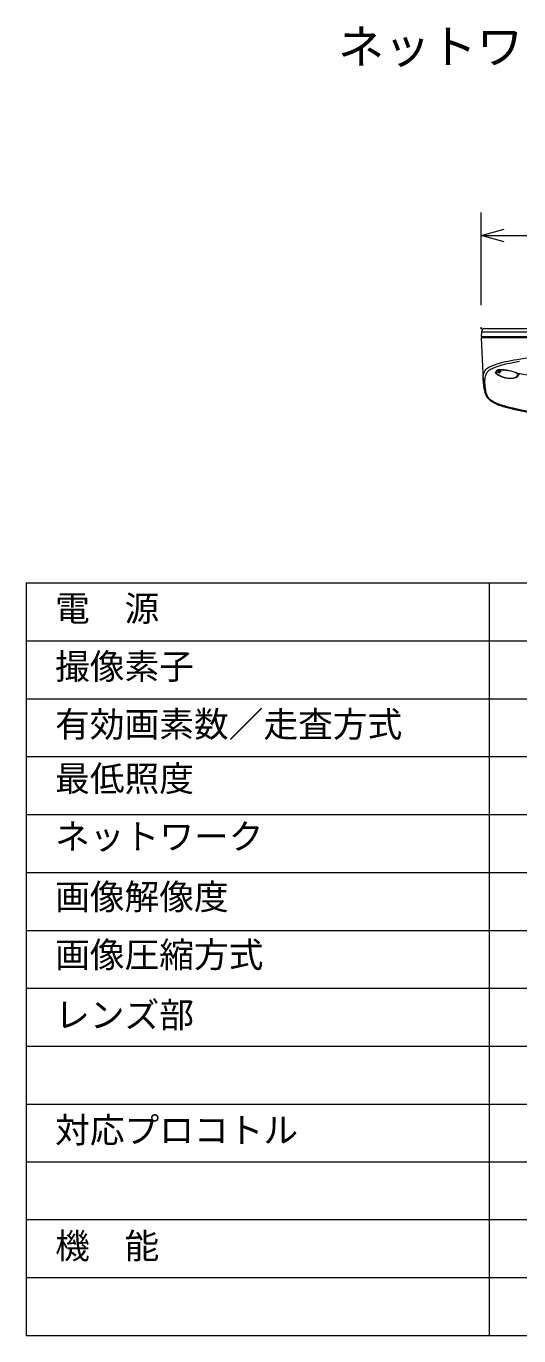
# Model space of a CAD drawing. Units: millimetres, scale not verified. Extents: x -63 to 62, y -56 to 57.
# Drawn here: x -62.5 to -20, y -56.4 to 56.7 of the extents above; entities that cross this region are included whole.
import ezdxf
from ezdxf.enums import TextEntityAlignment as Align

# ---------------------------------------------------------------- set-up
doc = ezdxf.new("R2010")
doc.units = ezdxf.units.MM
doc.header["$LTSCALE"] = 0.125
doc.header["$PDMODE"] = 32
doc.header["$PDSIZE"] = 0.0625
for name, color, linetype, lineweight in [('0-0_0', 7, 'Continuous', 20), ('0-2_WAKU', 1, 'Continuous', 18), ('0-4_GAIKEI', 1, 'Continuous', 18), ('0-5_SUNPO', 7, 'Continuous', 20)]:
    doc.layers.add(name, color=color, linetype=linetype, lineweight=lineweight)
doc.layers.add('0-1_DEFPOINTS', color=7, linetype='Continuous')
doc.layers.add('0-3_MOJI1', color=7, linetype='Continuous')
doc.styles.add('ＭＳ ゴシック', font='')
doc.styles.get('ＭＳ ゴシック').set_extended_font_data('MS Gothic')

# ---------------------------------------------------------------- blocks, each defined once
blk = doc.blocks.new('_OPEN30')
at = {"layer": '0-0_0'}
blk.add_line((0, 0), (-1, 0), dxfattribs=at)
blk.add_lwpolyline([(-1, 0.26795), (0, 0), (-1, -0.26795)], dxfattribs=at)
blk = doc.blocks.new('D3')
at = {"layer": '0-1_DEFPOINTS'}
for p in [(-8.3095, 22.1588), (-28.3095, 14.1588), (-8.3095, 14.1588)]:
    blk.add_point(p, dxfattribs=at)
at = {"layer": '0-5_SUNPO'}
for p, q in [((-28.3095, 16.1588), (-28.3095, 24.1588)), ((-8.3095, 16.1588), (-8.3095, 24.1588)), ((-26.3095, 22.1588), (-10.3095, 22.1588))]:
    blk.add_line(p, q, dxfattribs=at)
at = {"layer": '0-5_SUNPO', "xscale": 2, "yscale": 2, "rotation": 180}
blk.add_blockref('_OPEN30', (-28.3095, 22.1588), dxfattribs=at)
at = {"layer": '0-5_SUNPO', "xscale": 2, "yscale": 2}
blk.add_blockref('_OPEN30', (-8.3095, 22.1588), dxfattribs=at)
at = {"layer": '0-5_SUNPO', "style": 'ＭＳ ゴシック'}
blk.add_text('φ100', height=1.833, dxfattribs=at).set_placement((-21.4345, 22.6588), align=Align.BOTTOM_LEFT)

msp = doc.modelspace()

# ---------------------------------------------------------------- linework, layer by layer
at = {"layer": '0-2_WAKU', "color": 4}
for p, q in [((-62.5295, 8.6331), (62.4705, 8.6331)), ((-62.5295, 8.6331), (-62.5295, -56.3669)), ((-22.5295, 8.6331), (-22.5295, -56.3669)), ((62.4705, -56.3669), (-62.5295, -56.3669))]:
    msp.add_line(p, q, dxfattribs=at)
at = {"layer": '0-2_WAKU'}
for p, q in [((-62.5295, 3.6331), (62.4705, 3.6331)), ((-62.5295, -1.3669), (62.4705, -1.3669)), ((-62.5295, -6.3669), (62.4705, -6.3669)), ((-62.5295, -11.3669), (62.4705, -11.3669)), ((-62.5295, -16.3669), (62.4705, -16.3669)), ((-62.5295, -21.3669), (62.4705, -21.3669)), ((-62.5295, -26.3669), (62.4705, -26.3669)), ((-62.5295, -31.3669), (62.4705, -31.3669)), ((-62.5295, -36.3669), (62.4705, -36.3669)), ((62.4705, -41.3669), (-62.5295, -41.3669)), ((62.4705, -46.3669), (-62.5295, -46.3669)), ((62.4705, -51.3669), (-62.5295, -51.3669))]:
    msp.add_line(p, q, dxfattribs=at)
at = {"layer": '0-4_GAIKEI', "color": 7}
for p, q in [((-22.8978, 30.5923), (-3.5333, 30.5923)), ((-21.4755, 30.5923), (-20.4755, 30.5923)), ((-23.1975, 30.3054), (-23.2155, 29.8923)), ((-23.2155, 29.7923), (-23.0546, 26.1061)), ((-23.1138, 29.7923), (-23.1155, 29.8923))]:
    msp.add_line(p, q, dxfattribs=at)
at = {"layer": '0-4_GAIKEI'}
for p, q in [((-23.2155, 29.8923), (-3.2155, 29.8923)), ((-3.2155, 29.7923), (-23.2155, 29.7923)), ((-23.1975, 30.3054), (-3.2336, 30.3054)), ((-21.7271, 26.7859), (-21.9056, 26.8253)), ((-21.7978, 27.0152), (-21.7981, 26.9976)), ((-21.7822, 26.9781), (-21.6091, 26.9412)), ((-21.6046, 26.9396), (-21.6046, 26.8097)), ((-21.5282, 26.9104), (-21.5275, 26.9116)), ((-20.1171, 26.7171), (-20.1135, 26.7146)), ((-18.7506, 26.4816), (-20.0405, 26.7039))]:
    msp.add_line(p, q, dxfattribs=at)
at = {"layer": '0-4_GAIKEI', "color": 7}
for points in [[(-22.4951, 27.2831), (-22.296, 27.3738), (-22.071, 27.461), (-21.8212, 27.5445), (-21.548, 27.6243), (-21.3421, 27.678), (-21.1264, 27.7296), (-20.8889, 27.7816), (-20.6415, 27.8311), (-20.3738, 27.8802), (-20.0967, 27.9265), (-19.7923, 27.973), (-19.4787, 28.0164), (-18.958, 28.0799), (-18.3789, 28.1397), (-17.9679, 28.1762), (-17.5477, 28.2088), (-17.1203, 28.2378), (-16.6266, 28.2663), (-16.1253, 28.2903), (-15.547, 28.3125), (-14.7758, 28.3336), (-13.9975, 28.3461), (-13.2155, 28.3503)], [(-23.0546, 26.1061), (-23.0566, 26.2754), (-23.0468, 26.4347), (-23.0244, 26.5841), (-22.9896, 26.7209), (-22.9672, 26.7854), (-22.9414, 26.8469), (-22.9123, 26.9052), (-22.8798, 26.9604), (-22.8148, 27.0485), (-22.7391, 27.1261), (-22.6527, 27.1933), (-22.5558, 27.2517), (-22.495, 27.2831)], [(-23.0546, 26.106), (-23.0407, 25.9128), (-23.0157, 25.7074), (-22.9731, 25.4487), (-22.9129, 25.1486), (-22.8994, 25.0863), (-22.8731, 24.9885), (-22.8365, 24.89), (-22.7889, 24.7912), (-22.7298, 24.6929), (-22.6584, 24.596), (-22.5821, 24.5106), (-22.4992, 24.4332), (-22.406, 24.3613), (-22.363, 24.3326), (-22.1509, 24.2055), (-21.9651, 24.1068), (-21.7671, 24.0156), (-21.5601, 23.936), (-21.3486, 23.87), (-21.1906, 23.8275)]]:
    msp.add_lwpolyline(points, dxfattribs=at)
at = {"layer": '0-4_GAIKEI'}
for points in [[(-22.3406, 27.1003), (-22.243, 27.1481), (-22.139, 27.1948), (-21.9123, 27.2848), (-21.6619, 27.3704), (-21.3899, 27.4514), (-21.1833, 27.5064), (-20.968, 27.5589), (-20.7252, 27.613), (-20.4739, 27.6642), (-20.1927, 27.7164), (-19.9025, 27.7654)], [(-22.7568, 24.9783), (-22.8018, 25.2002), (-22.8397, 25.4133), (-22.8693, 25.6184), (-22.8844, 25.76), (-22.8939, 25.8956), (-22.8967, 26.0813), (-22.893, 26.1702), (-22.8857, 26.2565), (-22.8701, 26.3672), (-22.8475, 26.4727), (-22.8177, 26.5722), (-22.7816, 26.6632), (-22.7384, 26.7476), (-22.6942, 26.8162), (-22.6443, 26.8792), (-22.5885, 26.9363), (-22.5428, 26.9754), (-22.4938, 27.0114), (-22.4394, 27.0461), (-22.3406, 27.1003)], [(-20.0669, 26.4466), (-20.0803, 26.4267), (-20.0983, 26.4073), (-20.1253, 26.3852), (-20.1582, 26.3643), (-20.2333, 26.3297), (-20.325, 26.3015), (-20.4462, 26.2785), (-20.581, 26.2666), (-20.7248, 26.2663), (-20.8526, 26.2753), (-20.9817, 26.2923), (-21.1099, 26.3169), (-21.2045, 26.3398), (-21.2969, 26.3661), (-21.4711, 26.4273), (-21.6296, 26.4982), (-21.7022, 26.5369), (-21.7686, 26.577), (-21.8263, 26.6168), (-21.8764, 26.657), (-21.912, 26.6909), (-21.9408, 26.7242), (-21.9604, 26.7538), (-21.9732, 26.7823), (-21.9789, 26.8106), (-21.9762, 26.8369), (-21.9629, 26.8639)], [(-21.9056, 26.8253), (-21.9083, 26.7957), (-21.8996, 26.7634), (-21.8802, 26.7291), (-21.859, 26.7023), (-21.8325, 26.675), (-21.7653, 26.6196), (-21.6704, 26.5582), (-21.5583, 26.4996), (-21.4326, 26.4456), (-21.2652, 26.3884), (-21.0872, 26.3434), (-20.9962, 26.3262), (-20.9048, 26.313), (-20.815, 26.3041), (-20.7266, 26.2994), (-20.6126, 26.2999), (-20.5052, 26.3081), (-20.407, 26.3236), (-20.31, 26.3491), (-20.231, 26.3818), (-20.1974, 26.4014), (-20.1698, 26.4223), (-20.1505, 26.4419), (-20.1365, 26.462)], [(-21.7205, 26.9423), (-21.7205, 26.8049), (-21.899, 26.8442)], [(-21.8191, 27.0104), (-21.7699, 27.027), (-21.7091, 27.0399), (-21.6449, 27.0484), (-21.5733, 27.0536), (-21.4802, 27.0556), (-21.3805, 27.0532), (-21.2716, 27.0462), (-21.1594, 27.0349), (-21.0339, 27.018), (-20.9083, 26.9968), (-20.6747, 26.9464), (-20.4688, 26.8893), (-20.2884, 26.827), (-20.2105, 26.7951), (-20.1424, 26.7634), (-20.0861, 26.7331), (-20.0405, 26.7039)], [(-21.7428, 26.9972), (-21.6756, 27.0157), (-21.589, 27.0281), (-21.4858, 27.0339), (-21.3994, 27.0337), (-21.307, 27.0298), (-21.2007, 27.0212), (-21.0911, 27.0085), (-20.8705, 26.9723), (-20.6626, 26.9256), (-20.4749, 26.8719), (-20.3158, 26.8154), (-20.2013, 26.7649), (-20.1171, 26.7171)], [(-21.7271, 26.7859), (-21.6637, 26.777), (-21.634, 26.7769), (-21.6092, 26.78), (-21.5927, 26.7864), (-21.5881, 26.7907)], [(-21.7205, 26.8049), (-21.6673, 26.796), (-21.6427, 26.7958), (-21.6223, 26.799), (-21.6084, 26.8054), (-21.6046, 26.8097)], [(-21.5118, 26.8912), (-21.51, 26.8955), (-21.5104, 26.8986), (-21.5152, 26.9053), (-21.5287, 26.9146), (-21.5722, 26.9318), (-21.6091, 26.9412)], [(-20.0555, 26.5888), (-20.0528, 26.5924), (-20.0423, 26.6197), (-20.0476, 26.6481), (-20.0684, 26.6775), (-20.0788, 26.6877)], [(-20.0405, 26.7039), (-20.0144, 26.6834), (-19.9942, 26.6634), (-19.977, 26.6373), (-19.9713, 26.6119), (-19.9775, 26.5873), (-19.9846, 26.5758)], [(-22.3145, 24.3679), (-22.3698, 24.4047), (-22.422, 24.4446), (-22.4712, 24.4877), (-22.5169, 24.5331), (-22.5967, 24.6286), (-22.6614, 24.7288), (-22.7028, 24.8117), (-22.7346, 24.8952), (-22.7568, 24.9783), (-22.8078, 24.9905), (-22.8311, 25.0011), (-22.8521, 25.0148), (-22.8779, 25.0405), (-22.895, 25.0714), (-22.8994, 25.0863)], [(-21.1979, 23.9042), (-21.38, 23.9515), (-21.4697, 23.9775), (-21.6025, 24.0209), (-21.7972, 24.0966), (-21.978, 24.1802), (-22.1507, 24.2716), (-22.3145, 24.3679)]]:
    msp.add_lwpolyline(points, dxfattribs=at)
at = {"layer": '0-4_GAIKEI', "color": 7}
for centre, radius, start, end in [((-22.8978, 30.2923), 0.3, 90, 177.5), ((-13.2075, 54.4379), 31.6341, 255.38312, 261.90771)]:
    msp.add_arc(centre, radius, start, end, dxfattribs=at)
at = {"layer": '0-4_GAIKEI'}
for centre, radius, start, end in [((-20.5336, 25.7935), 1.7857, 138.56299, 143.17249), ((-21.9024, 26.8451), 0.02, 181.40512, 260.71798), ((-21.9557, 26.8527), 0.0572, 331.30359, 351.53916), ((-21.7681, 26.8735), 0.1459, 110.42324, 135.65387), ((-21.7772, 26.9984), 0.0209, 182.04239, 256.26798), ((-21.675, 26.8067), 0.2022, 109.59838, 122.04085), ((-21.7774, 26.8134), 0.0575, 331.355, 351.46809), ((-21.7226, 27.3369), 0.3946, 270.30787, 280.68581), ((-21.5841, 26.8109), 0.0206, 183.39632, 258.7372), ((-20.4085, 25.9806), 1.4554, 140.29492, 145.27093), ((-20.3832, 25.9539), 1.467, 140.29052, 145.21982), ((-21.5077, 26.9113), 0.0205, 182.70417, 258.61088), ((-19.0942, 25.8865), 1.1905, 143.84668, 151.09119), ((-20.2939, 26.4466), 0.3231, 48.27911, 56.06758), ((-19.0835, 25.9115), 1.1196, 143.60576, 151.4482), ((-20.0392, 26.7203), 0.0165, 234.66079, 265.69935), ((-13.5263, 54.7674), 31.8024, 256.04101, 262.51273)]:
    msp.add_arc(centre, radius, start, end, dxfattribs=at)
for centre, major_axis, ratio, start_param, end_param in [((-21.9024, 26.8442), (-0.02, 0.0003), 0.003045, 4.53788235, 6.20518311), ((-22.2561, 24.5009), (0.1069, 0.1683), 0.159432, 3.14157302, 3.90847833)]:
    msp.add_ellipse(centre, major_axis=major_axis, ratio=ratio, start_param=start_param, end_param=end_param, dxfattribs=at)

# ---------------------------------------------------------------- block references
at = {"layer": '0-5_SUNPO'}
msp.add_blockref('D3', (5.094, 16.4576), dxfattribs=at)

# ---------------------------------------------------------------- texts
at = {"layer": '0-3_MOJI1', "style": 'ＭＳ ゴシック'}
for s, height, p in [('ネットワークカメラ', 2.933, (-35.5977, 52.5804)), ('電\u3000源', 2.199, (-60.0295, 4.6659)), ('撮像素子', 2.199, (-60.0295, -0.3341)), ('有効画素数／走査方式', 2.199, (-60.0295, -5.3341)), ('最低照度', 2.199, (-60.0295, -10.02)), ('ネットワーク', 2.199, (-60.0295, -15.02)), ('画像解像度', 2.199, (-60.0295, -20.2261)), ('画像圧縮方式', 2.199, (-60.0295, -25.2261)), ('レンズ部', 2.199, (-60.0295, -30.4212)), ('対応プロコトル', 2.199, (-60.0295, -40.3669)), ('機\u3000能', 2.199, (-60.0295, -50.3669))]:
    msp.add_text(s, height=height, dxfattribs=at).set_placement(p, align=Align.BOTTOM_LEFT)

doc.saveas('drawing.dxf')
